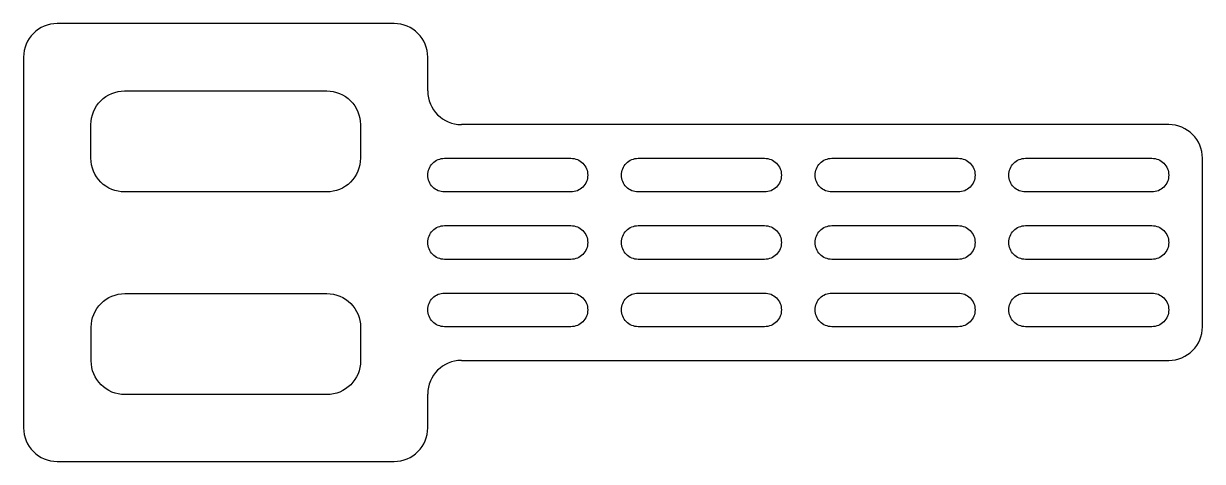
# Model space of a CAD drawing. Header units: millimetres. Extents: x 280 to 630, y 350 to 480.
import ezdxf

# ---------------------------------------------------------------- set-up
doc = ezdxf.new("R2010")
doc.units = ezdxf.units.MM

msp = doc.modelspace()

# ---------------------------------------------------------------- linework, layer by layer
for p, q in [((390, 480), (290, 480)), ((280, 470), (280, 360)), ((400, 460), (400, 470)), ((620, 450), (410, 450)), ((630, 390), (630, 440)), ((410, 380), (620, 380)), ((400, 360), (400, 370)), ((290, 350), (390, 350))]:
    msp.add_line(p, q)
for points in [[(300, 450, -0.414214), (310, 460), (370, 460, -0.414214), (380, 450), (380, 440, -0.414214), (370, 430), (310, 430, -0.414214), (300, 440)], [(400, 435, -0.414214), (405, 440), (442.5, 440, -0.414214), (447.5, 435), (447.5, 435, -0.414214), (442.5, 430), (405, 430, -0.414214), (400, 435)], [(457.5, 435, -0.414214), (462.5, 440), (500, 440, -0.414214), (505, 435), (505, 435, -0.414214), (500, 430), (462.5, 430, -0.414214), (457.5, 435)], [(515, 435, -0.414214), (520, 440), (557.5, 440, -0.414214), (562.5, 435), (562.5, 435, -0.414214), (557.5, 430), (520, 430, -0.414214), (515, 435)], [(572.5, 435, -0.414214), (577.5, 440), (615, 440, -0.414214), (620, 435), (620, 435, -0.414214), (615, 430), (577.5, 430, -0.414214), (572.5, 435)], [(400, 415, -0.414214), (405, 420), (442.5, 420, -0.414214), (447.5, 415), (447.5, 415, -0.414214), (442.5, 410), (405, 410, -0.414214), (400, 415)], [(457.5, 415, -0.414214), (462.5, 420), (500, 420, -0.414214), (505, 415), (505, 415, -0.414214), (500, 410), (462.5, 410, -0.414214), (457.5, 415)], [(515, 415, -0.414214), (520, 420), (557.5, 420, -0.414214), (562.5, 415), (562.5, 415, -0.414214), (557.5, 410), (520, 410, -0.414214), (515, 415)], [(572.5, 415, -0.414214), (577.5, 420), (615, 420, -0.414214), (620, 415), (620, 415, -0.414214), (615, 410), (577.5, 410, -0.414214), (572.5, 415)], [(300.07, 389.84, -0.414214), (310.07, 399.84), (370.07, 399.84, -0.414214), (380.07, 389.84), (380.07, 379.84, -0.414214), (370.07, 369.84), (310.07, 369.84, -0.414214), (300.07, 379.84)], [(400, 395, -0.414214), (405, 400), (442.5, 400, -0.414214), (447.5, 395), (447.5, 395, -0.414214), (442.5, 390), (405, 390, -0.414214), (400, 395)], [(457.5, 395, -0.414214), (462.5, 400), (500, 400, -0.414214), (505, 395), (505, 395, -0.414214), (500, 390), (462.5, 390, -0.414214), (457.5, 395)], [(515, 395, -0.414214), (520, 400), (557.5, 400, -0.414214), (562.5, 395), (562.5, 395, -0.414214), (557.5, 390), (520, 390, -0.414214), (515, 395)], [(572.5, 395, -0.414214), (577.5, 400), (615, 400, -0.414214), (620, 395), (620, 395, -0.414214), (615, 390), (577.5, 390, -0.414214), (572.5, 395)]]:
    msp.add_lwpolyline(points, format="xyb", close=True)
for centre, start, end in [((290, 470), 90, 180), ((390, 470), 0, 90), ((410, 460), 180, 270), ((620, 440), 0, 90), ((620, 390), 270, 0), ((410, 370), 90, 180), ((290, 360), 180, 270), ((390, 360), 270, 0)]:
    msp.add_arc(centre, 10, start, end)

doc.saveas('drawing.dxf')
